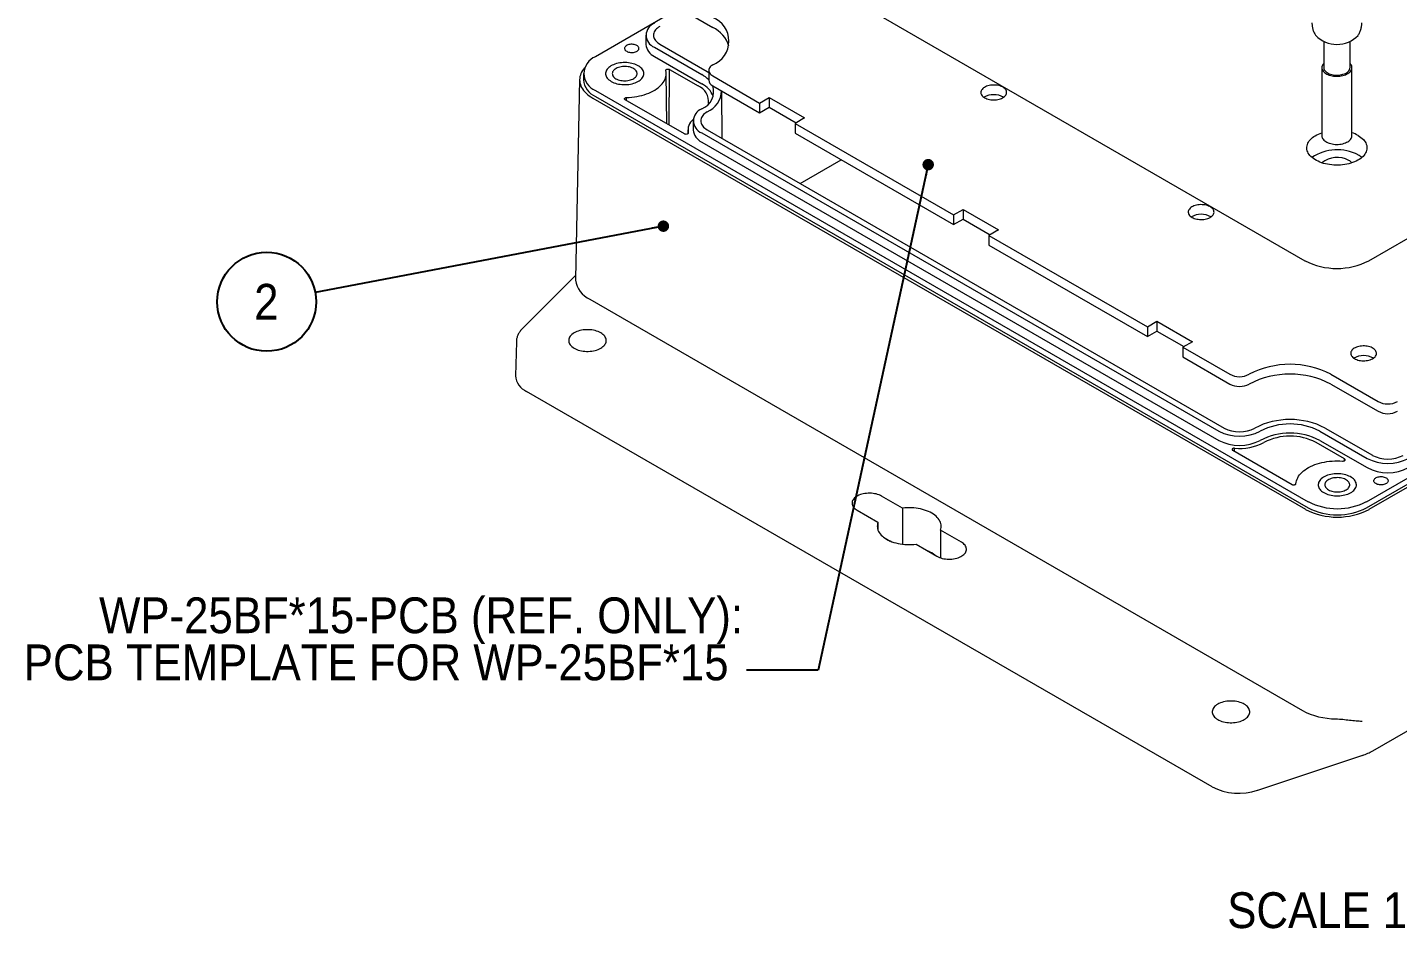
# Model space of a CAD drawing. Header units: inches. Extents: x 0.3 to 33.9, y 0.2 to 21.7.
# Drawn here: x 24.229 to 29.01, y 12.152 to 15.299 of the extents above; entities that cross this region are included whole.
import ezdxf

# ---------------------------------------------------------------- set-up
doc = ezdxf.new("R2010")
doc.units = ezdxf.units.IN
doc.header["$MEASUREMENT"] = 0
doc.linetypes.add('SLD-Solid', pattern=[0])
doc.layers.add('SLD-0', color=7, linetype='SLD-Solid')
doc.styles.add('SLDTEXTSTYLE1', font='GOTHIC.TTF', dxfattribs={"width": 0.913})
doc.styles.get("Standard").update_dxf_attribs({"font": 'GOTHIC.TTF'})
doc.dimstyles.new('SLDDIMSTYLE2', dxfattribs={"dimtxt": 0, "dimasz": 0.04, "dimexe": 0, "dimexo": 0.0625, "dimgap": 0, "dimtad": 0, "dimtih": 1, "dimtoh": 1, "dimdec": 0, "dimrnd": 1e-09, "dimzin": 0, "dimdsep": 46, "dimtxsty": 'Standard', "dimblk1": 'DOT', "dimblk2": 'DOT', "dimsah": 1, "dimcen": 0.09, "dimadec": 0, "dimazin": 0, "dimtfac": 0.04, "dimtdec": 0, "dimtofl": 0, "dimtmove": 0, "dimatfit": 3, "dimldrblk": 'DOT', "dimfxl": 0, "dimfrac": 2, "dimtolj": 1, "dimtzin": 0, "dimarcsym": 0})

# ---------------------------------------------------------------- blocks, each defined once
blk = doc.blocks.new('SW_NOTE_5')
at = {"layer": 'SLD-0', "color": 0}
blk.add_circle((-0.1697, -0.0323), 0.1728, dxfattribs=at)
at = {"layer": 'SLD-0', "color": 0, "insert": (-0.171, 0.03), "char_height": 0.125, "attachment_point": 2, "style": 'SLDTEXTSTYLE1'}
blk.add_mtext('2', dxfattribs=at)
blk = doc.blocks.new('_DOT')
at = {"color": 0, "linetype": 'ByBlock', "lineweight": -2}
blk.add_line((-0.5, 0), (-1, 0), dxfattribs=at)
at = {"color": 0, "linetype": 'ByBlock', "const_width": 0.5}
blk.add_lwpolyline([(-0.25, 0, 1), (0.25, 0, 1)], format="xyb", close=True, dxfattribs=at)
blk = doc.blocks.new('SW_NOTE_8')
at = {"layer": 'SLD-0', "color": 0, "char_height": 0.125, "attachment_point": 3, "style": 'SLDTEXTSTYLE1'}
for s, insert in [('WP-25BF*15-PCB (REF. ONLY): ', (-0.0124, 0.2539)), ('PCB TEMPLATE FOR WP-25BF*15', (-0.0631, 0.0895))]:
    blk.add_mtext(s, dxfattribs=dict(at, insert=insert))

msp = doc.modelspace()

# ---------------------------------------------------------------- linework, layer by layer
at = {"color": 7, "linetype": 'SLD-Solid', "lineweight": 15}
for p, q in [((28.9097, 14.4842), (32.8017, 16.731)), ((26.2058, 15.9168), (28.6872, 14.4842)), ((28.9019, 13.6429), (32.7961, 15.8911)), ((28.9019, 13.6215), (32.7961, 15.8696)), ((28.9111, 13.6162), (32.8054, 15.8643)), ((26.5046, 15.3655), (26.2113, 15.1962)), ((26.4554, 15.3939), (26.6204, 15.2987)), ((26.3869, 15.2713), (26.3869, 15.2391)), ((26.4169, 15.2293), (26.5819, 15.1341)), ((26.4358, 15.2402), (26.6008, 15.145)), ((28.7526, 15.2498), (28.7526, 15.1584)), ((28.8444, 15.1584), (28.8444, 15.2498)), ((26.4169, 15.1972), (26.5819, 15.1019)), ((28.746, 15.1584), (28.746, 14.9205)), ((28.851, 14.9205), (28.851, 15.1584)), ((26.1559, 15.117), (26.141, 14.4206)), ((26.169, 15.1373), (26.169, 15.1159)), ((26.4598, 14.9624), (26.4579, 15.1378)), ((26.4686, 14.9573), (26.4701, 15.1518)), ((26.4701, 15.1518), (26.5692, 15.0946)), ((26.6008, 15.145), (26.6063, 15.1417)), ((26.6063, 15.1488), (26.6063, 15.1148)), ((26.6204, 15.1291), (26.7839, 15.0347)), ((26.2113, 15.0785), (28.6979, 13.6429)), ((26.6204, 15.0951), (26.7839, 15.0007)), ((26.6533, 14.9111), (26.6516, 15.0748)), ((26.202, 15.0517), (28.6886, 13.6162)), ((26.2113, 15.057), (28.6979, 13.6215)), ((26.5217, 14.9266), (26.3147, 15.0461)), ((26.3199, 15.0431), (26.3199, 15.0539)), ((26.7839, 15.0347), (26.8173, 15.054)), ((26.7839, 15.0347), (26.7839, 15.0007)), ((26.7839, 15.0007), (26.8173, 15.0199)), ((26.8173, 15.054), (26.9408, 14.9826)), ((26.8173, 15.054), (26.8173, 15.0199)), ((26.8173, 15.0199), (26.9114, 14.9656)), ((28.9238, 12.7733), (32.8181, 15.0214)), ((26.5519, 14.9724), (26.5519, 14.9403)), ((26.9408, 14.9826), (26.9075, 14.9634)), ((26.5339, 14.9407), (26.5337, 14.9272)), ((26.5351, 14.9291), (26.5351, 14.9305)), ((26.5819, 14.9305), (28.386, 13.8891)), ((26.6008, 14.9414), (28.4049, 13.9)), ((26.9075, 14.9634), (27.4607, 14.6441)), ((26.9075, 14.9634), (26.9075, 14.9294)), ((26.9075, 14.9294), (27.4607, 14.61)), ((26.5819, 14.8984), (28.386, 13.8569)), ((26.9255, 14.754), (27.0685, 14.8365)), ((27.4607, 14.6441), (27.494, 14.6633)), ((27.4607, 14.6441), (27.4607, 14.61)), ((27.494, 14.6633), (27.6175, 14.592)), ((27.494, 14.6633), (27.494, 14.6293)), ((27.4607, 14.61), (27.494, 14.6293)), ((27.494, 14.6293), (27.5881, 14.575)), ((27.6175, 14.592), (27.5842, 14.5727)), ((27.5842, 14.5727), (28.1374, 14.2534)), ((27.5842, 14.5727), (27.5842, 14.5387)), ((27.5842, 14.5387), (28.1374, 14.2194)), ((26.1413, 14.4324), (25.9565, 14.2476)), ((26.1411, 14.4206), (26.1411, 14.4165)), ((26.1915, 14.3493), (28.6781, 12.9138)), ((28.1374, 14.2534), (28.1707, 14.2726)), ((28.1374, 14.2534), (28.1374, 14.2194)), ((28.1707, 14.2726), (28.2942, 14.2013)), ((28.1707, 14.2726), (28.1707, 14.2386)), ((28.1374, 14.2194), (28.1707, 14.2386)), ((28.1707, 14.2386), (28.2648, 14.1843)), ((28.2942, 14.2013), (28.2609, 14.1821)), ((25.9351, 14.2008), (25.9325, 14.0825)), ((28.2609, 14.1821), (28.4245, 14.0877)), ((28.2609, 14.1821), (28.2609, 14.1481)), ((28.2609, 14.1481), (28.4245, 14.0536)), ((28.7771, 14.0877), (28.9421, 13.9924)), ((28.3629, 12.6472), (25.971, 14.028)), ((28.7771, 14.0536), (28.9421, 13.9584)), ((28.7386, 13.8891), (28.9036, 13.7938)), ((28.7575, 13.9), (28.9225, 13.8047)), ((28.4349, 13.8222), (28.642, 13.7026)), ((28.4416, 13.8183), (28.4416, 13.8299)), ((28.825, 13.7924), (28.7259, 13.8496)), ((28.7386, 13.8569), (28.9036, 13.7617)), ((28.825, 13.7859), (28.825, 13.7924)), ((27.2825, 13.6202), (27.2096, 13.6623)), ((27.1242, 13.613), (27.1971, 13.5709)), ((27.2825, 13.6202), (27.2825, 13.4943)), ((27.1971, 13.5709), (27.1971, 13.5436)), ((27.488, 13.5016), (27.4151, 13.5436)), ((27.4151, 13.5436), (27.4151, 13.4467)), ((27.2162, 13.5191), (27.2401, 13.5054)), ((27.3298, 13.4943), (27.4026, 13.4523)), ((28.8875, 12.7572), (28.5213, 12.6351))]:
    msp.add_line(p, q, dxfattribs=at)
at = {"color": 7, "linetype": 'SLD-Solid', "lineweight": 15, "flags": 128}
for points in [[(26.4358, 15.3023), (26.4313, 15.2995), (26.4273, 15.2964), (26.4237, 15.2932), (26.4207, 15.2898), (26.4181, 15.2863), (26.4161, 15.2826), (26.4147, 15.2789), (26.4138, 15.2751), (26.4135, 15.2713), (26.4138, 15.2674), (26.4147, 15.2636), (26.4161, 15.2599), (26.4181, 15.2562), (26.4207, 15.2527), (26.4237, 15.2493), (26.4273, 15.2461), (26.4313, 15.2431), (26.4358, 15.2402)], [(26.3555, 15.2355), (26.3527, 15.2369), (26.3495, 15.238), (26.3461, 15.2389), (26.3425, 15.2394), (26.3388, 15.2397), (26.335, 15.2396), (26.3314, 15.2392), (26.3278, 15.2385), (26.3245, 15.2375), (26.3215, 15.2362), (26.3189, 15.2347), (26.3167, 15.2329), (26.3149, 15.231), (26.3137, 15.229), (26.313, 15.2269), (26.3128, 15.2247), (26.3133, 15.2226), (26.3142, 15.2205), (26.3157, 15.2185), (26.3177, 15.2167), (26.3201, 15.2151), (26.323, 15.2137), (26.3261, 15.2125), (26.3296, 15.2116), (26.3332, 15.2111), (26.3369, 15.2108), (26.3406, 15.2109), (26.3443, 15.2113), (26.3478, 15.212), (26.3511, 15.213), (26.3541, 15.2143), (26.3568, 15.2159), (26.359, 15.2176), (26.3607, 15.2195), (26.362, 15.2215), (26.3627, 15.2237), (26.3628, 15.2258), (26.3624, 15.228), (26.3614, 15.23), (26.3599, 15.232), (26.3579, 15.2338), (26.3555, 15.2355)], [(26.1733, 15.1574), (26.1698, 15.1532), (26.1661, 15.1481), (26.163, 15.1429), (26.1605, 15.1376), (26.1585, 15.1323), (26.1571, 15.1268), (26.1562, 15.1214), (26.1559, 15.1159), (26.1562, 15.1104), (26.1571, 15.1049), (26.1585, 15.0995), (26.1605, 15.0942), (26.163, 15.0889), (26.1661, 15.0837), (26.1698, 15.0786), (26.1739, 15.0737), (26.1786, 15.0689), (26.1838, 15.0643), (26.1894, 15.0599), (26.1955, 15.0557), (26.202, 15.0517)], [(26.2661, 15.1101), (26.2706, 15.1078), (26.2754, 15.1056), (26.2806, 15.1038), (26.286, 15.1022), (26.2916, 15.1009), (26.2975, 15.0999), (26.3034, 15.0993), (26.3094, 15.0989), (26.3155, 15.0989), (26.3216, 15.0991), (26.3275, 15.0997), (26.3334, 15.1006), (26.3391, 15.1019), (26.3446, 15.1034), (26.3498, 15.1051), (26.3547, 15.1072), (26.3593, 15.1095), (26.3635, 15.112), (26.3673, 15.1148), (26.3706, 15.1177), (26.3734, 15.1208), (26.3758, 15.124), (26.3776, 15.1274), (26.3789, 15.1308), (26.3797, 15.1343), (26.3799, 15.1378), (26.3796, 15.1413), (26.3787, 15.1447), (26.3772, 15.1481), (26.3753, 15.1514), (26.3728, 15.1546), (26.3698, 15.1577), (26.3664, 15.1606), (26.3625, 15.1633), (26.3582, 15.1658), (26.3535, 15.168), (26.3485, 15.17), (26.3432, 15.1717), (26.3377, 15.1731), (26.332, 15.1743), (26.3261, 15.1751), (26.3201, 15.1756), (26.314, 15.1758), (26.3079, 15.1757), (26.3019, 15.1753), (26.296, 15.1745), (26.2902, 15.1734), (26.2846, 15.1721), (26.2793, 15.1704), (26.2742, 15.1685), (26.2694, 15.1663), (26.265, 15.1639), (26.261, 15.1613), (26.2575, 15.1584), (26.2544, 15.1554), (26.2518, 15.1523), (26.2497, 15.149), (26.2481, 15.1456), (26.2471, 15.1421), (26.2466, 15.1386), (26.2467, 15.1351), (26.2473, 15.1317), (26.2485, 15.1282), (26.2502, 15.1249), (26.2524, 15.1216), (26.2551, 15.1185), (26.2583, 15.1155), (26.262, 15.1127), (26.2661, 15.1101)], [(26.2661, 15.1101), (26.2706, 15.1078), (26.2754, 15.1056), (26.2806, 15.1038), (26.286, 15.1022), (26.2916, 15.1009), (26.2975, 15.0999), (26.3034, 15.0993), (26.3094, 15.0989), (26.3155, 15.0989), (26.3216, 15.0991), (26.3275, 15.0997), (26.3334, 15.1006), (26.3391, 15.1019), (26.3446, 15.1034), (26.3498, 15.1051), (26.3547, 15.1072), (26.3593, 15.1095), (26.3635, 15.112), (26.3673, 15.1148), (26.3706, 15.1177), (26.3734, 15.1208), (26.3758, 15.124), (26.3776, 15.1274), (26.3789, 15.1308), (26.3797, 15.1343), (26.3799, 15.1378), (26.3796, 15.1413), (26.3787, 15.1447), (26.3772, 15.1481), (26.3753, 15.1514), (26.3728, 15.1546), (26.3698, 15.1577), (26.3664, 15.1606), (26.3625, 15.1633), (26.3582, 15.1658), (26.3535, 15.168), (26.3485, 15.17), (26.3432, 15.1717), (26.3377, 15.1731), (26.332, 15.1743), (26.3261, 15.1751), (26.3201, 15.1756), (26.314, 15.1758), (26.3079, 15.1757), (26.3019, 15.1753), (26.296, 15.1745), (26.2902, 15.1734), (26.2846, 15.1721), (26.2793, 15.1704), (26.2742, 15.1685), (26.2694, 15.1663), (26.265, 15.1639), (26.261, 15.1613), (26.2575, 15.1584), (26.2544, 15.1554), (26.2518, 15.1523), (26.2497, 15.149), (26.2481, 15.1456), (26.2471, 15.1421), (26.2466, 15.1386), (26.2467, 15.1351), (26.2473, 15.1317), (26.2485, 15.1282), (26.2502, 15.1249), (26.2524, 15.1216), (26.2551, 15.1185), (26.2583, 15.1155), (26.262, 15.1127), (26.2661, 15.1101)], [(26.2826, 15.1196), (26.2863, 15.1177), (26.2903, 15.1161), (26.2947, 15.1147), (26.2993, 15.1137), (26.304, 15.1129), (26.3089, 15.1125), (26.3139, 15.1123), (26.3188, 15.1125), (26.3236, 15.1131), (26.3284, 15.1139), (26.3329, 15.1151), (26.3372, 15.1165), (26.3411, 15.1182), (26.3447, 15.1202), (26.3479, 15.1223), (26.3506, 15.1247), (26.3529, 15.1273), (26.3546, 15.1299), (26.3558, 15.1327), (26.3564, 15.1355), (26.3565, 15.1384), (26.356, 15.1412), (26.355, 15.144), (26.3534, 15.1467), (26.3512, 15.1493), (26.3486, 15.1517), (26.3456, 15.154), (26.3421, 15.156), (26.3382, 15.1578), (26.334, 15.1593), (26.3295, 15.1605), (26.3248, 15.1614), (26.32, 15.162), (26.3151, 15.1623), (26.3101, 15.1623), (26.3052, 15.1619), (26.3004, 15.1612), (26.2958, 15.1602), (26.2914, 15.1589), (26.2873, 15.1573), (26.2835, 15.1555), (26.2801, 15.1534), (26.2771, 15.1511), (26.2747, 15.1487), (26.2727, 15.1461), (26.2712, 15.1433), (26.2703, 15.1405), (26.2699, 15.1377), (26.2701, 15.1348), (26.2709, 15.132), (26.2722, 15.1293), (26.2741, 15.1266), (26.2765, 15.1241), (26.2793, 15.1218), (26.2826, 15.1196)], [(26.6204, 15.1685), (26.6168, 15.1662), (26.6137, 15.1637), (26.611, 15.1609), (26.609, 15.158), (26.6075, 15.155), (26.6066, 15.152), (26.6063, 15.1488), (26.6066, 15.1457), (26.6075, 15.1426), (26.609, 15.1396), (26.611, 15.1368), (26.6137, 15.134), (26.6168, 15.1315), (26.6204, 15.1291)], [(28.7526, 15.1731), (28.7525, 15.173), (28.7501, 15.1702), (28.7483, 15.1673), (28.747, 15.1642), (28.7462, 15.1611), (28.746, 15.158), (28.7463, 15.1549), (28.7472, 15.1518), (28.7487, 15.1488), (28.7507, 15.1459), (28.7531, 15.1432), (28.7561, 15.1405), (28.7595, 15.1381), (28.7633, 15.1359), (28.7675, 15.1339), (28.772, 15.1322), (28.7768, 15.1308), (28.7819, 15.1297), (28.7871, 15.1288), (28.7924, 15.1283), (28.7978, 15.1281), (28.8032, 15.1282), (28.8086, 15.1287), (28.8138, 15.1294), (28.8189, 15.1305), (28.8237, 15.1319), (28.8283, 15.1335), (28.8326, 15.1354), (28.8365, 15.1375), (28.8401, 15.1399), (28.8431, 15.1425), (28.8457, 15.1452), (28.8478, 15.1481), (28.8494, 15.1511), (28.8505, 15.1541), (28.8509, 15.1572), (28.8509, 15.1604), (28.8502, 15.1635), (28.8491, 15.1665), (28.8474, 15.1695), (28.8451, 15.1723), (28.8444, 15.1731)], [(28.7526, 15.1584), (28.7527, 15.1566), (28.7533, 15.1537), (28.7545, 15.1509), (28.7562, 15.1481), (28.7584, 15.1455), (28.7611, 15.143), (28.7643, 15.1407), (28.7678, 15.1387), (28.7718, 15.1368), (28.7761, 15.1353), (28.7806, 15.134), (28.7854, 15.133), (28.7903, 15.1323), (28.7953, 15.132), (28.8004, 15.1319), (28.8054, 15.1322), (28.8104, 15.1328), (28.8152, 15.1337), (28.8198, 15.1349), (28.8241, 15.1364), (28.8282, 15.1382), (28.8318, 15.1402), (28.8351, 15.1424), (28.8379, 15.1448), (28.8403, 15.1474), (28.8421, 15.1502), (28.8434, 15.153), (28.8442, 15.1559), (28.8444, 15.1584)], [(26.3199, 15.0539), (26.3291, 15.0543), (26.3382, 15.0551), (26.3472, 15.0561), (26.356, 15.0576), (26.3647, 15.0593), (26.3732, 15.0613), (26.3815, 15.0637), (26.3894, 15.0663), (26.3971, 15.0693), (26.4044, 15.0725), (26.4114, 15.076), (26.4179, 15.0797), (26.4241, 15.0836), (26.4297, 15.0878), (26.435, 15.0922), (26.4397, 15.0967), (26.4439, 15.1015), (26.4476, 15.1063), (26.4507, 15.1113), (26.4533, 15.1164), (26.4553, 15.1216), (26.4568, 15.1268), (26.4576, 15.1321), (26.4579, 15.1374), (26.4576, 15.1427), (26.4567, 15.148)], [(26.4567, 15.148), (26.4567, 15.1493), (26.4573, 15.1505), (26.4585, 15.1515), (26.4601, 15.1524), (26.4621, 15.1529), (26.4642, 15.1532), (26.4663, 15.153), (26.4684, 15.1526), (26.4701, 15.1518)], [(27.5693, 15.0532), (27.573, 15.0513), (27.577, 15.0496), (27.5814, 15.0482), (27.5859, 15.0471), (27.5907, 15.0463), (27.5956, 15.0458), (27.6005, 15.0456), (27.6055, 15.0457), (27.6104, 15.0461), (27.6151, 15.0469), (27.6198, 15.0479), (27.6242, 15.0492), (27.6283, 15.0508), (27.632, 15.0527), (27.6355, 15.0548), (27.6384, 15.057), (27.641, 15.0595), (27.643, 15.0621), (27.6446, 15.0648), (27.6456, 15.0676), (27.6461, 15.0705), (27.646, 15.0733), (27.6454, 15.0762), (27.6442, 15.079), (27.6426, 15.0817), (27.6404, 15.0842), (27.6377, 15.0866), (27.6346, 15.0889), (27.6311, 15.0909), (27.6273, 15.0927), (27.6231, 15.0942), (27.6186, 15.0955), (27.614, 15.0965), (27.6091, 15.0971), (27.6042, 15.0975), (27.5993, 15.0975), (27.5943, 15.0972), (27.5895, 15.0966), (27.5848, 15.0958), (27.5802, 15.0946), (27.576, 15.0931), (27.572, 15.0914), (27.5684, 15.0894), (27.5652, 15.0872), (27.5625, 15.0849), (27.5602, 15.0823), (27.5584, 15.0797), (27.5571, 15.0769), (27.5563, 15.0741), (27.5561, 15.0712), (27.5565, 15.0683), (27.5573, 15.0655), (27.5588, 15.0628), (27.5607, 15.0601), (27.5631, 15.0576), (27.566, 15.0553), (27.5693, 15.0532)], [(26.3147, 15.0461), (26.3133, 15.0472), (26.3125, 15.0484), (26.3124, 15.0497), (26.3129, 15.051), (26.314, 15.0521), (26.3157, 15.0531), (26.3177, 15.0537), (26.3199, 15.0539)], [(26.6008, 15.0035), (26.5963, 15.0006), (26.5923, 14.9976), (26.5887, 14.9944), (26.5857, 14.991), (26.5831, 14.9875), (26.5811, 14.9838), (26.5797, 14.9801), (26.5788, 14.9763), (26.5785, 14.9724), (26.5788, 14.9686), (26.5797, 14.9648), (26.5811, 14.9611), (26.5831, 14.9574), (26.5857, 14.9539), (26.5887, 14.9505), (26.5923, 14.9473), (26.5963, 14.9442), (26.6008, 14.9414)], [(26.5351, 14.9305), (26.5351, 14.9292), (26.5345, 14.928), (26.5333, 14.9269), (26.5317, 14.9261), (26.5298, 14.9255), (26.5276, 14.9253), (26.5255, 14.9254), (26.5234, 14.9259), (26.5217, 14.9266)], [(28.8727, 14.9212), (28.8779, 14.918), (28.8826, 14.9146), (28.887, 14.911), (28.8908, 14.9072), (28.8942, 14.9033), (28.897, 14.8992), (28.8994, 14.8951), (28.9012, 14.8908), (28.9025, 14.8865), (28.9033, 14.8822), (28.9035, 14.8778), (28.9031, 14.8734), (28.9022, 14.8691), (28.9008, 14.8648), (28.8989, 14.8606), (28.8964, 14.8564), (28.8934, 14.8524), (28.8899, 14.8485), (28.8859, 14.8448), (28.8815, 14.8412), (28.8766, 14.8379), (28.8714, 14.8347), (28.8657, 14.8318), (28.8597, 14.8291), (28.8534, 14.8267), (28.8468, 14.8245), (28.84, 14.8227), (28.8329, 14.8211), (28.8257, 14.8198), (28.8183, 14.8188), (28.8108, 14.8181), (28.8032, 14.8178), (28.7956, 14.8178), (28.7881, 14.818), (28.7806, 14.8186), (28.7731, 14.8195), (28.7659, 14.8207), (28.7587, 14.8222), (28.7518, 14.824), (28.7452, 14.8261), (28.7388, 14.8285), (28.7327, 14.8311), (28.727, 14.834), (28.7216, 14.8371), (28.7166, 14.8404), (28.7121, 14.8439), (28.708, 14.8476), (28.7044, 14.8514), (28.7013, 14.8554), (28.6987, 14.8595), (28.6966, 14.8637), (28.695, 14.868), (28.694, 14.8723), (28.6935, 14.8767), (28.6936, 14.8811), (28.6942, 14.8854), (28.6954, 14.8898), (28.6971, 14.894), (28.6993, 14.8982), (28.702, 14.9023), (28.7053, 14.9063), (28.709, 14.9101), (28.7132, 14.9137), (28.7178, 14.9172), (28.7229, 14.9204), (28.7284, 14.9235), (28.7342, 14.9263), (28.7403, 14.9288), (28.746, 14.9308)], [(28.746, 14.9205), (28.746, 14.9201), (28.7463, 14.917), (28.7472, 14.9139), (28.7487, 14.9109), (28.7507, 14.908), (28.7531, 14.9053), (28.7561, 14.9027), (28.7595, 14.9002), (28.7633, 14.898), (28.7675, 14.8961), (28.772, 14.8943), (28.7768, 14.8929), (28.7819, 14.8918), (28.7871, 14.8909), (28.7924, 14.8904), (28.7978, 14.8902), (28.8032, 14.8903), (28.8086, 14.8908), (28.8138, 14.8915), (28.8189, 14.8926), (28.8237, 14.894), (28.8283, 14.8956), (28.8326, 14.8975), (28.8365, 14.8997), (28.8401, 14.902), (28.8431, 14.9046), (28.8457, 14.9073), (28.8478, 14.9102), (28.8494, 14.9132), (28.8505, 14.9162), (28.8509, 14.9194), (28.851, 14.9205)], [(28.2929, 14.6355), (28.2966, 14.6335), (28.3006, 14.6319), (28.305, 14.6305), (28.3095, 14.6294), (28.3143, 14.6286), (28.3192, 14.628), (28.3241, 14.6279), (28.3291, 14.628), (28.334, 14.6284), (28.3387, 14.6291), (28.3434, 14.6302), (28.3478, 14.6315), (28.3519, 14.6331), (28.3557, 14.635), (28.3591, 14.637), (28.3621, 14.6393), (28.3646, 14.6418), (28.3666, 14.6444), (28.3682, 14.6471), (28.3692, 14.6499), (28.3697, 14.6528), (28.3696, 14.6556), (28.369, 14.6585), (28.3679, 14.6612), (28.3662, 14.6639), (28.364, 14.6665), (28.3613, 14.6689), (28.3582, 14.6712), (28.3547, 14.6732), (28.3509, 14.675), (28.3467, 14.6765), (28.3422, 14.6778), (28.3376, 14.6787), (28.3327, 14.6794), (28.3278, 14.6797), (28.3229, 14.6798), (28.3179, 14.6795), (28.3131, 14.6789), (28.3084, 14.678), (28.3039, 14.6768), (28.2996, 14.6754), (28.2956, 14.6736), (28.292, 14.6717), (28.2888, 14.6695), (28.2861, 14.6671), (28.2838, 14.6646), (28.282, 14.6619), (28.2807, 14.6592), (28.2799, 14.6563), (28.2797, 14.6535), (28.2801, 14.6506), (28.281, 14.6478), (28.2824, 14.6451), (28.2843, 14.6424), (28.2867, 14.6399), (28.2896, 14.6376), (28.2929, 14.6355)], [(26.2297, 14.2323), (26.2252, 14.2346), (26.2204, 14.2367), (26.2152, 14.2386), (26.2098, 14.2401), (26.2041, 14.2414), (26.1983, 14.2423), (26.1924, 14.243), (26.1863, 14.2433), (26.1803, 14.2433), (26.1742, 14.243), (26.1683, 14.2423), (26.1624, 14.2414), (26.1568, 14.2401), (26.1514, 14.2386), (26.1462, 14.2367), (26.1414, 14.2346), (26.1369, 14.2323), (26.1328, 14.2297), (26.1292, 14.2269), (26.126, 14.2239), (26.1233, 14.2208), (26.1211, 14.2175), (26.1194, 14.2141), (26.1183, 14.2107), (26.1177, 14.2072), (26.1177, 14.2037), (26.1183, 14.2002), (26.1194, 14.1968), (26.1211, 14.1934), (26.1233, 14.1902), (26.126, 14.187), (26.1292, 14.1841), (26.1328, 14.1813), (26.1369, 14.1787), (26.1414, 14.1763), (26.1462, 14.1742), (26.1514, 14.1724), (26.1568, 14.1708), (26.1624, 14.1696), (26.1683, 14.1686), (26.1742, 14.168), (26.1803, 14.1676), (26.1863, 14.1676), (26.1924, 14.168), (26.1983, 14.1686), (26.2041, 14.1696), (26.2098, 14.1708), (26.2152, 14.1724), (26.2204, 14.1742), (26.2252, 14.1763), (26.2297, 14.1787), (26.2338, 14.1813), (26.2374, 14.1841), (26.2406, 14.187), (26.2433, 14.1902), (26.2455, 14.1934), (26.2472, 14.1968), (26.2483, 14.2002), (26.2488, 14.2037), (26.2488, 14.2072), (26.2483, 14.2107), (26.2472, 14.2141), (26.2455, 14.2175), (26.2433, 14.2208), (26.2406, 14.2239), (26.2374, 14.2269), (26.2338, 14.2297), (26.2297, 14.2323)], [(28.8599, 14.1423), (28.8636, 14.1404), (28.8676, 14.1387), (28.8719, 14.1373), (28.8765, 14.1362), (28.8813, 14.1354), (28.8861, 14.1349), (28.8911, 14.1347), (28.896, 14.1348), (28.9009, 14.1352), (28.9057, 14.136), (28.9103, 14.137), (28.9147, 14.1383), (28.9189, 14.1399), (28.9226, 14.1418), (28.926, 14.1439), (28.929, 14.1461), (28.9316, 14.1486), (28.9336, 14.1512), (28.9352, 14.1539), (28.9362, 14.1567), (28.9367, 14.1596), (28.9366, 14.1624), (28.936, 14.1653), (28.9348, 14.1681), (28.9332, 14.1708), (28.931, 14.1733), (28.9283, 14.1757), (28.9252, 14.178), (28.9217, 14.18), (28.9179, 14.1818), (28.9137, 14.1833), (28.9092, 14.1846), (28.9045, 14.1855), (28.8997, 14.1862), (28.8948, 14.1866), (28.8898, 14.1866), (28.8849, 14.1863), (28.8801, 14.1857), (28.8753, 14.1848), (28.8708, 14.1837), (28.8666, 14.1822), (28.8626, 14.1805), (28.859, 14.1785), (28.8558, 14.1763), (28.853, 14.1739), (28.8507, 14.1714), (28.8489, 14.1687), (28.8477, 14.166), (28.8469, 14.1631), (28.8467, 14.1603), (28.847, 14.1574), (28.8479, 14.1546), (28.8493, 14.1519), (28.8513, 14.1492), (28.8537, 14.1467), (28.8566, 14.1444), (28.8599, 14.1423)], [(28.4416, 13.8299), (28.4394, 13.8299), (28.4373, 13.8295), (28.4355, 13.8289), (28.434, 13.8279), (28.433, 13.8268), (28.4326, 13.8256), (28.4328, 13.8243), (28.4336, 13.8232), (28.4349, 13.8222)], [(28.6554, 13.7056), (28.6561, 13.7109), (28.6574, 13.7162), (28.6593, 13.7214), (28.6617, 13.7265), (28.6647, 13.7315), (28.6683, 13.7364), (28.6723, 13.7412), (28.6769, 13.7458), (28.682, 13.7502), (28.6876, 13.7544), (28.6936, 13.7585), (28.7, 13.7622), (28.7069, 13.7658), (28.7141, 13.7691), (28.7217, 13.7721), (28.7296, 13.7748), (28.7378, 13.7772), (28.7462, 13.7794), (28.7549, 13.7812), (28.7637, 13.7827), (28.7727, 13.7838), (28.7817, 13.7847), (28.7909, 13.7852), (28.8001, 13.7853), (28.8093, 13.7851), (28.8184, 13.7846)], [(28.8184, 13.7846), (28.8206, 13.7846), (28.8227, 13.785), (28.8245, 13.7857), (28.826, 13.7866), (28.8269, 13.7877), (28.8273, 13.7889), (28.8271, 13.7902), (28.8263, 13.7914), (28.825, 13.7924)], [(28.7528, 13.6746), (28.7572, 13.6722), (28.7621, 13.6701), (28.7672, 13.6683), (28.7726, 13.6667), (28.7783, 13.6654), (28.7841, 13.6644), (28.7901, 13.6637), (28.7961, 13.6634), (28.8022, 13.6633), (28.8082, 13.6636), (28.8142, 13.6642), (28.8201, 13.6651), (28.8258, 13.6663), (28.8312, 13.6678), (28.8365, 13.6696), (28.8414, 13.6717), (28.846, 13.674), (28.8501, 13.6765), (28.8539, 13.6793), (28.8572, 13.6822), (28.8601, 13.6853), (28.8625, 13.6885), (28.8643, 13.6918), (28.8656, 13.6953), (28.8664, 13.6987), (28.8666, 13.7022), (28.8662, 13.7057), (28.8653, 13.7092), (28.8639, 13.7126), (28.8619, 13.7159), (28.8594, 13.7191), (28.8565, 13.7222), (28.853, 13.7251), (28.8491, 13.7278), (28.8448, 13.7302), (28.8402, 13.7325), (28.8352, 13.7345), (28.8299, 13.7362), (28.8244, 13.7376), (28.8186, 13.7387), (28.8127, 13.7396), (28.8067, 13.7401), (28.8007, 13.7403), (28.7946, 13.7402), (28.7886, 13.7397), (28.7826, 13.739), (28.7769, 13.7379), (28.7713, 13.7366), (28.7659, 13.7349), (28.7608, 13.733), (28.7561, 13.7308), (28.7517, 13.7284), (28.7477, 13.7258), (28.7442, 13.7229), (28.7411, 13.7199), (28.7385, 13.7167), (28.7364, 13.7135), (28.7348, 13.7101), (28.7338, 13.7066), (28.7333, 13.7031), (28.7333, 13.6996), (28.734, 13.6961), (28.7351, 13.6927), (28.7368, 13.6893), (28.7391, 13.6861), (28.7418, 13.6829), (28.745, 13.68), (28.7487, 13.6772), (28.7528, 13.6746)], [(28.7528, 13.6746), (28.7572, 13.6722), (28.7621, 13.6701), (28.7672, 13.6683), (28.7726, 13.6667), (28.7783, 13.6654), (28.7841, 13.6644), (28.7901, 13.6637), (28.7961, 13.6634), (28.8022, 13.6633), (28.8082, 13.6636), (28.8142, 13.6642), (28.8201, 13.6651), (28.8258, 13.6663), (28.8312, 13.6678), (28.8365, 13.6696), (28.8414, 13.6717), (28.846, 13.674), (28.8501, 13.6765), (28.8539, 13.6793), (28.8572, 13.6822), (28.8601, 13.6853), (28.8625, 13.6885), (28.8643, 13.6918), (28.8656, 13.6953), (28.8664, 13.6987), (28.8666, 13.7022), (28.8662, 13.7057), (28.8653, 13.7092), (28.8639, 13.7126), (28.8619, 13.7159), (28.8594, 13.7191), (28.8565, 13.7222), (28.853, 13.7251), (28.8491, 13.7278), (28.8448, 13.7302), (28.8402, 13.7325), (28.8352, 13.7345), (28.8299, 13.7362), (28.8244, 13.7376), (28.8186, 13.7387), (28.8127, 13.7396), (28.8067, 13.7401), (28.8007, 13.7403), (28.7946, 13.7402), (28.7886, 13.7397), (28.7826, 13.739), (28.7769, 13.7379), (28.7713, 13.7366), (28.7659, 13.7349), (28.7608, 13.733), (28.7561, 13.7308), (28.7517, 13.7284), (28.7477, 13.7258), (28.7442, 13.7229), (28.7411, 13.7199), (28.7385, 13.7167), (28.7364, 13.7135), (28.7348, 13.7101), (28.7338, 13.7066), (28.7333, 13.7031), (28.7333, 13.6996), (28.734, 13.6961), (28.7351, 13.6927), (28.7368, 13.6893), (28.7391, 13.6861), (28.7418, 13.6829), (28.745, 13.68), (28.7487, 13.6772), (28.7528, 13.6746)], [(28.7693, 13.6841), (28.773, 13.6822), (28.777, 13.6806), (28.7813, 13.6792), (28.7859, 13.6781), (28.7907, 13.6774), (28.7956, 13.6769), (28.8005, 13.6768), (28.8054, 13.677), (28.8103, 13.6775), (28.815, 13.6784), (28.8196, 13.6795), (28.8238, 13.681), (28.8278, 13.6827), (28.8314, 13.6846), (28.8346, 13.6868), (28.8373, 13.6892), (28.8395, 13.6917), (28.8413, 13.6944), (28.8425, 13.6972), (28.8431, 13.7), (28.8432, 13.7029), (28.8427, 13.7057), (28.8416, 13.7085), (28.84, 13.7112), (28.8379, 13.7138), (28.8353, 13.7162), (28.8322, 13.7184), (28.8287, 13.7205), (28.8249, 13.7222), (28.8207, 13.7238), (28.8162, 13.725), (28.8115, 13.7259), (28.8067, 13.7265), (28.8018, 13.7268), (28.7968, 13.7267), (28.7919, 13.7264), (28.7871, 13.7257), (28.7825, 13.7247), (28.7781, 13.7234), (28.7739, 13.7218), (28.7702, 13.72), (28.7668, 13.7179), (28.7638, 13.7156), (28.7613, 13.7132), (28.7593, 13.7105), (28.7579, 13.7078), (28.7569, 13.705), (28.7566, 13.7022), (28.7568, 13.6993), (28.7576, 13.6965), (28.7589, 13.6937), (28.7608, 13.6911), (28.7631, 13.6886), (28.766, 13.6863), (28.7693, 13.6841)], [(28.9699, 13.7262), (28.9723, 13.7246), (28.9743, 13.7227), (28.9758, 13.7208), (28.9768, 13.7187), (28.9772, 13.7165), (28.9771, 13.7144), (28.9764, 13.7123), (28.9751, 13.7102), (28.9734, 13.7083), (28.9712, 13.7066), (28.9685, 13.7051), (28.9655, 13.7038), (28.9622, 13.7028), (28.9587, 13.7021), (28.955, 13.7017), (28.9513, 13.7016), (28.9476, 13.7018), (28.944, 13.7024), (28.9406, 13.7032), (28.9374, 13.7044), (28.9346, 13.7058), (28.9321, 13.7074), (28.9301, 13.7093), (28.9286, 13.7112), (28.9277, 13.7133), (28.9273, 13.7155), (28.9274, 13.7176), (28.9281, 13.7197), (28.9293, 13.7218), (28.9311, 13.7237), (28.9333, 13.7254), (28.9359, 13.7269), (28.9389, 13.7282), (28.9422, 13.7292), (28.9458, 13.7299), (28.9494, 13.7303), (28.9532, 13.7304), (28.9569, 13.7302), (28.9605, 13.7296), (28.9639, 13.7288), (28.9671, 13.7276), (28.9699, 13.7262)], [(28.642, 13.7026), (28.6438, 13.7019), (28.6459, 13.7014), (28.6482, 13.7013), (28.6504, 13.7016), (28.6523, 13.7023), (28.6539, 13.7032), (28.655, 13.7044), (28.6554, 13.7056)], [(27.2096, 13.6623), (27.2054, 13.6645), (27.2008, 13.6665), (27.1959, 13.6682), (27.1907, 13.6697), (27.1853, 13.6708), (27.1798, 13.6717), (27.1741, 13.6722), (27.1684, 13.6725), (27.1626, 13.6724), (27.1569, 13.672), (27.1513, 13.6713), (27.1458, 13.6703), (27.1406, 13.669), (27.1355, 13.6674), (27.1308, 13.6655), (27.1263, 13.6634), (27.1223, 13.6611), (27.1186, 13.6585), (27.1154, 13.6558), (27.1126, 13.6529), (27.1104, 13.6498), (27.1086, 13.6466), (27.1074, 13.6434), (27.1067, 13.6401), (27.1066, 13.6368), (27.107, 13.6335), (27.1079, 13.6302), (27.1094, 13.627), (27.1114, 13.6239), (27.1139, 13.6209), (27.1169, 13.6181), (27.1204, 13.6154), (27.1242, 13.613)], [(27.4151, 13.5436), (27.4165, 13.5481), (27.4174, 13.5527), (27.4177, 13.5573), (27.4174, 13.5619), (27.4165, 13.5665), (27.4151, 13.571), (27.4131, 13.5754), (27.4106, 13.5798), (27.4076, 13.584), (27.404, 13.5881), (27.4, 13.5921), (27.3954, 13.5959), (27.3904, 13.5994), (27.385, 13.6028), (27.3792, 13.6059), (27.373, 13.6088), (27.3664, 13.6114), (27.3596, 13.6138), (27.3525, 13.6158), (27.3451, 13.6176), (27.3376, 13.6191), (27.3299, 13.6202), (27.322, 13.621), (27.3141, 13.6215), (27.3062, 13.6217), (27.2982, 13.6215), (27.2903, 13.621), (27.2825, 13.6202)], [(27.1971, 13.5709), (27.1957, 13.5664), (27.1949, 13.5618), (27.1946, 13.5572), (27.1949, 13.5526), (27.1957, 13.5481), (27.1971, 13.5436), (27.1991, 13.5391), (27.2016, 13.5347), (27.2047, 13.5305), (27.2082, 13.5264), (27.2123, 13.5224), (27.2168, 13.5187), (27.2218, 13.5151), (27.2272, 13.5117), (27.2331, 13.5086), (27.2393, 13.5057), (27.2458, 13.5031), (27.2526, 13.5008), (27.2598, 13.4987), (27.2671, 13.4969), (27.2747, 13.4955), (27.2824, 13.4943), (27.2902, 13.4935), (27.2981, 13.493), (27.3061, 13.4929), (27.314, 13.493), (27.3219, 13.4935), (27.3298, 13.4943)], [(27.4026, 13.4523), (27.4069, 13.45), (27.4115, 13.4481), (27.4164, 13.4463), (27.4216, 13.4449), (27.4269, 13.4437), (27.4325, 13.4429), (27.4382, 13.4423), (27.4439, 13.4421), (27.4496, 13.4422), (27.4553, 13.4425), (27.4609, 13.4433), (27.4664, 13.4443), (27.4717, 13.4456), (27.4767, 13.4472), (27.4815, 13.449), (27.4859, 13.4511), (27.49, 13.4535), (27.4936, 13.456), (27.4969, 13.4588), (27.4996, 13.4617), (27.5019, 13.4647), (27.5036, 13.4679), (27.5048, 13.4711), (27.5055, 13.4744), (27.5057, 13.4777), (27.5053, 13.4811), (27.5043, 13.4843), (27.5028, 13.4875), (27.5008, 13.4906), (27.4983, 13.4936), (27.4953, 13.4964), (27.4919, 13.4991), (27.488, 13.5016)], [(28.4754, 12.9359), (28.4709, 12.9382), (28.466, 12.9403), (28.4609, 12.9422), (28.4555, 12.9437), (28.4498, 12.945), (28.444, 12.9459), (28.438, 12.9466), (28.432, 12.9469), (28.4259, 12.9469), (28.4199, 12.9466), (28.4139, 12.9459), (28.4081, 12.945), (28.4025, 12.9437), (28.397, 12.9422), (28.3919, 12.9403), (28.387, 12.9382), (28.3826, 12.9359), (28.3785, 12.9333), (28.3748, 12.9305), (28.3716, 12.9275), (28.3689, 12.9244), (28.3667, 12.9211), (28.3651, 12.9177), (28.364, 12.9143), (28.3634, 12.9108), (28.3634, 12.9073), (28.364, 12.9038), (28.3651, 12.9004), (28.3667, 12.897), (28.3689, 12.8938), (28.3716, 12.8906), (28.3748, 12.8877), (28.3785, 12.8849), (28.3826, 12.8823), (28.387, 12.8799), (28.3919, 12.8778), (28.397, 12.876), (28.4025, 12.8744), (28.4081, 12.8732), (28.4139, 12.8722), (28.4199, 12.8716), (28.4259, 12.8712), (28.432, 12.8712), (28.438, 12.8716), (28.444, 12.8722), (28.4498, 12.8732), (28.4555, 12.8744), (28.4609, 12.876), (28.466, 12.8778), (28.4709, 12.8799), (28.4754, 12.8823), (28.4794, 12.8849), (28.4831, 12.8877), (28.4863, 12.8906), (28.489, 12.8938), (28.4912, 12.897), (28.4928, 12.9004), (28.4939, 12.9038), (28.4945, 12.9073), (28.4945, 12.9108), (28.4939, 12.9143), (28.4928, 12.9177), (28.4912, 12.9211), (28.489, 12.9244), (28.4863, 12.9275), (28.4831, 12.9305), (28.4794, 12.9333), (28.4754, 12.9359)]]:
    msp.add_lwpolyline(points, dxfattribs=at)
at = {"color": 7, "linetype": 'SLD-Solid', "lineweight": 15}
for centre, radius, start, end in [((26.433, 15.2713), 0.0449, 110.9922, 249.0078), ((26.5888, 15.2506), 0.088, 291.0647, 68.9353), ((26.5718, 15.199), 0.1109, 18.176, 63.9845), ((28.7985, 15.3424), 0.103, 224.1453, 315.8847), ((26.4388, 15.2446), 0.0522, 186.0339, 245.2863), ((26.2338, 15.1373), 0.063, 110.957, 249.043), ((26.2411, 15.1231), 0.0725, 185.6701, 245.65), ((26.5286, 15.0389), 0.1091, 44.5814, 60.7047), ((26.6311, 15.1177), 0.025, 186.5936, 244.7265), ((26.5461, 15.0392), 0.0601, 353.6001, 67.4018), ((26.544, 15.0266), 0.0843, 21.9518, 63.2734), ((26.5588, 15.0749), 0.0648, 290.9166, 18.2245), ((26.5659, 15.0818), 0.0857, 294.0216, 356.9334), ((27.6011, 14.9966), 0.0672, 59.5782, 120.4218), ((26.598, 14.9724), 0.0449, 110.9922, 249.0078), ((26.5822, 14.9397), 0.0481, 128.6818, 191.056), ((26.6038, 14.9458), 0.0522, 186.0339, 245.2863), ((28.8138, 14.8176), 0.1192, 60.3818, 71.8377), ((28.7994, 14.717), 0.1547, 61.6992, 124.5799), ((28.7993, 14.7611), 0.0839, 60.8476, 129.5059), ((28.8196, 14.7973), 0.0424, 42.286, 60.9406), ((28.8308, 14.7796), 0.0847, 49.8348, 60.2962), ((28.3247, 14.5789), 0.0672, 59.5782, 120.4218), ((28.7985, 14.6982), 0.2412, 242.5304, 297.4696), ((26.229, 14.4299), 0.0889, 188.6448, 245.0174), ((28.6349, 13.8141), 0.3083, 62.5413, 117.4587), ((28.8917, 14.0857), 0.0672, 59.5782, 120.4218), ((25.9969, 14.0871), 0.0645, 184.0679, 246.3018), ((28.4586, 14.1531), 0.0738, 242.4576, 297.5424), ((28.6349, 13.7801), 0.3083, 62.5413, 117.4587), ((28.4586, 14.1191), 0.0738, 242.4576, 297.5424), ((28.9762, 14.0579), 0.0738, 242.4576, 297.5424), ((28.6349, 13.6638), 0.266, 62.5683, 117.4317), ((28.6349, 13.6893), 0.2251, 62.5675, 117.4325), ((28.9762, 14.0239), 0.0738, 242.4576, 297.5424), ((28.4586, 14.0289), 0.1575, 242.559, 297.441), ((28.4586, 14.0032), 0.1164, 242.4932, 297.5068), ((28.6349, 13.6571), 0.2251, 62.5675, 117.4325), ((28.6349, 13.674), 0.1978, 62.6097, 117.3903), ((28.4586, 13.9967), 0.1575, 242.559, 297.441), ((28.4599, 14.0102), 0.1813, 264.1951, 297.6077), ((28.9762, 13.9336), 0.1575, 242.559, 297.441), ((28.9762, 13.9079), 0.1164, 242.4932, 297.5068), ((28.9762, 13.9015), 0.1575, 242.559, 297.441), ((28.7999, 13.8394), 0.2213, 242.5675, 297.4325), ((28.7999, 13.8301), 0.2412, 242.5304, 297.4696), ((28.7999, 13.818), 0.2213, 242.5675, 297.4325), ((27.3321, 13.3729), 0.1049, 52.4509, 67.5545), ((28.7943, 13.1313), 0.2465, 241.8944, 270.077), ((28.826, 12.9451), 0.1977, 288.1325, 299.6512), ((28.4565, 12.8304), 0.2057, 242.9385, 288.3691)]:
    msp.add_arc(centre, radius, start, end, dxfattribs=at)
for points, knots in [([(28.7115, 15.3141), (28.7115, 15.3132), (28.7115, 15.3103), (28.7119, 15.3053), (28.7128, 15.2992), (28.7142, 15.2933), (28.716, 15.2875), (28.7183, 15.2819), (28.721, 15.2765), (28.7231, 15.2728), (28.7245, 15.2709), (28.7246, 15.2706)], [0, 0, 0, 0, 0.0566182, 0.1909232, 0.3242331, 0.4566344, 0.5882188, 0.7190837, 0.8493359, 0.9790956, 1, 1, 1, 1]), ([(28.8724, 15.2707), (28.8725, 15.2709), (28.8738, 15.2726), (28.8759, 15.2764), (28.8788, 15.2821), (28.8812, 15.2882), (28.883, 15.2943), (28.8844, 15.3006), (28.8852, 15.3068), (28.8855, 15.3114), (28.8855, 15.3138), (28.8855, 15.3141)], [0, 0, 0, 0, 0.013362, 0.142075, 0.284757, 0.426346, 0.566479, 0.705233, 0.842696, 0.978957, 1, 1, 1, 1]), ([(25.9565, 14.2476), (25.9556, 14.2467), (25.9532, 14.2443), (25.9497, 14.2401), (25.946, 14.235), (25.9429, 14.2298), (25.9403, 14.2245), (25.9382, 14.2191), (25.9366, 14.2136), (25.9356, 14.2081), (25.9351, 14.2038), (25.9351, 14.2013), (25.9351, 14.2007)], [0, 0, 0, 0, 0.068884, 0.187533, 0.304773, 0.419846, 0.53266, 0.643296, 0.751976, 0.859018, 0.964807, 1, 1, 1, 1]), ([(28.7946, 12.8847), (28.803, 12.8846), (28.8112, 12.8839), (28.8274, 12.8823), (28.8354, 12.8814), (28.8507, 12.8796), (28.8581, 12.8788), (28.8689, 12.8778), (28.8724, 12.8775), (28.8794, 12.877), (28.8829, 12.8768), (28.8862, 12.8767)], [0, 0, 0, 0, 0.25, 0.25, 0.5, 0.5, 0.75, 0.75, 0.875, 0.875, 1, 1, 1, 1])]:
    msp.add_open_spline(points, degree=3, knots=knots, dxfattribs=at)

# ---------------------------------------------------------------- block references
at = {"layer": 'SLD-0'}
for name, p in [('SW_NOTE_5', (25.2336, 14.3732)), ('SW_NOTE_8', (26.7387, 13.0548))]:
    msp.add_blockref(name, p, dxfattribs=at)

# ---------------------------------------------------------------- texts
at = {"layer": 'SLD-0', "insert": (28.8571, 12.2792), "char_height": 0.125, "attachment_point": 2, "style": 'SLDTEXTSTYLE1'}
msp.add_mtext('  SCALE 1 : 1.5', dxfattribs=at)

# ---------------------------------------------------------------- leaders
at = {"layer": 'SLD-0'}
for points in [[(27.3723, 14.8195), (26.9887, 13.0548), (26.7387, 13.0548)], [(26.4482, 14.6047), (25.2336, 14.3732)]]:
    msp.add_leader(points, dimstyle='SLDDIMSTYLE2', dxfattribs=at)

doc.saveas('drawing.dxf')
